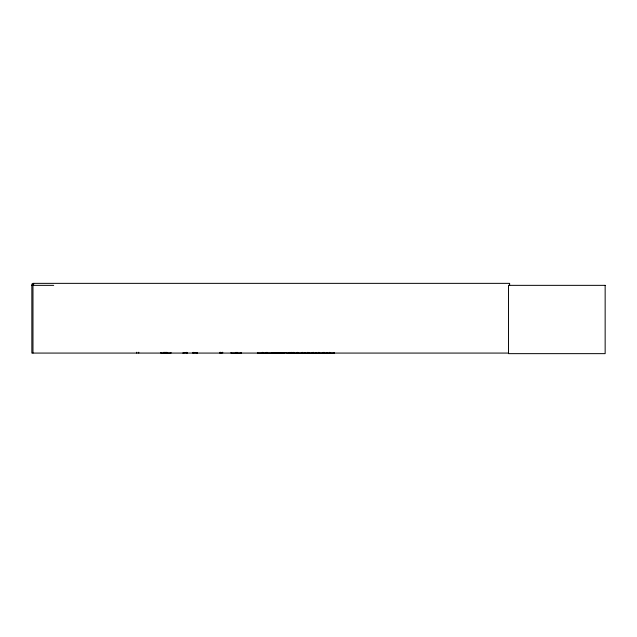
<?xml version="1.0" encoding="UTF-8"?>
<svg xmlns="http://www.w3.org/2000/svg" width="637" height="637" viewBox="0 0 637 637"><rect width="100%" height="100%" fill="white"/><g stroke="black" fill="none" stroke-linecap="round" stroke-linejoin="round"><path stroke-width="0.96" d="M160.779 352.508L160.771 353.073L171.027 353.049L171.019 352.508M241.216 353.073L230.968 353.049L230.976 352.508M241.216 353.002L241.216 352.508M297.527 353.073L297.407 352.365M257.571 352.986L257.627 352.508M182.835 353.073L187.421 352.556M288.688 353.002L288.72 352.556L288.752 353.073M297.726 353.002L297.718 352.365M257.34 353.002L284.994 353.033M304.972 353.002L305.019 352.556L305.067 353.073M315.872 353.002L315.928 352.556M319.448 353.002L319.495 352.556L319.543 353.073M166.074 353.073L165.716 352.365M33.841 284.07L31.85 284.07L31.85 353.073L508.629 353.073M31.85 285.352L53.699 285.352M272.222 352.627L284.978 352.627M272.198 352.794L285.002 352.794M192.788 352.556L197.382 353.049M220.92 352.556L221.31 353.002M334.425 353.017L286.618 353.049L286.618 352.508M291.531 353.002L291.563 352.365M291.22 353.002L291.149 352.556M196.992 353.002L196.929 352.556M326.892 353.002L326.837 352.556M323.317 353.002L323.27 352.556M312.417 353.002L312.361 352.556L312.313 353.073M293.625 352.986L293.649 352.365M509.624 285.352L509.624 283.354L32.973 283.354L32.973 353.073M334.035 352.508L334.035 353.073M329.727 352.365L329.727 353.073M329.48 352.365L329.48 353.073M326.789 352.508L326.789 353.073M324.098 352.365L324.098 353.073M323.843 352.365L323.843 353.073M323.222 352.508L323.222 353.073M318.922 352.365L318.922 353.073M318.667 352.365L318.667 353.073M315.976 352.508L315.976 353.073M313.285 352.365L313.285 353.073M313.03 352.365L313.03 353.073M308.73 352.508L308.73 353.073M308.013 352.365L308.013 353.073M307.759 352.365L307.759 353.073M302.615 352.508L302.615 353.073M302.376 352.365L302.376 353.073M302.129 352.365L302.129 353.073M297.829 352.508L297.79 353.073M296.858 352.508L296.858 353.073M293.968 352.365L293.968 353.073M293.577 352.508L293.577 353.073M291.921 352.365L291.921 353.073M291.013 352.508L291.077 353.073M289.907 352.365L289.907 353.073M271.816 352.508L271.816 353.073M267.062 352.365L267.062 353.073M266.768 352.365L266.768 353.073M263.264 352.508L263.264 353.073M262.675 352.365L262.675 353.073M262.38 352.365L262.38 353.073M237.338 352.365L237.33 353.073M236.263 352.365L236.231 353.073L236.16 352.508M235.913 352.365L235.921 353.073M222.703 352.221L222.703 353.073M220.784 352.508L220.848 353.073M220.705 352.221L220.705 353.073M219.677 352.365L219.685 353.073M196.857 352.508L196.857 353.073M193.823 352.365L193.823 353.073M193.68 352.365L193.68 353.073M192.724 352.508L192.724 353.073M187.485 352.508L187.485 353.073M186.53 352.365L186.53 353.073M186.386 352.365L186.386 353.073M183.352 352.508L183.352 353.073M167.109 352.365L167.109 353.073M166.074 352.221L166.002 353.073M165.939 352.508L165.939 353.073M164.083 352.221L164.083 353.073M138.755 352.221L138.755 353.073M136.764 352.221L136.764 353.073M266.139 352.93L266.178 352.508L266.139 352.93M605.15 285.352L508.501 285.352L508.501 353.646L605.15 353.646L605.15 285.352"/></g></svg>
